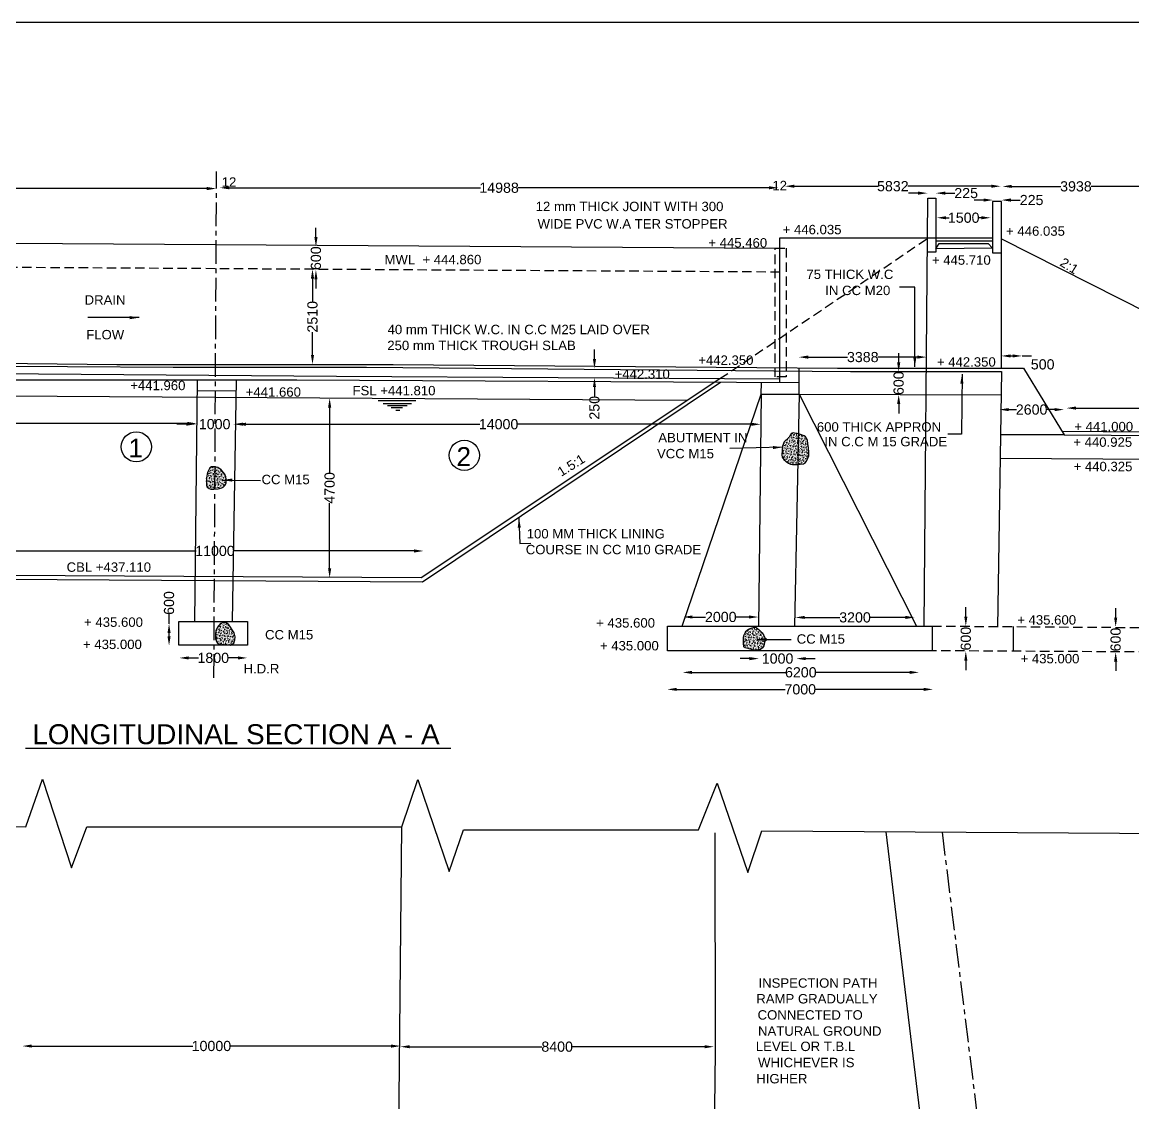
# Model space of a CAD drawing. Header units: millimetres. Extents: x 1761 to 117787, y 1869 to 85529.
# Drawn here: x 43387 to 72883, y 56816 to 85529 of the extents above; entities that cross this region are included whole.
import ezdxf

# ---------------------------------------------------------------- set-up
doc = ezdxf.new("R2010")
doc.units = ezdxf.units.MM
doc.header["$MEASUREMENT"] = 0
doc.linetypes.add('CENTER', pattern=[2, 1.25, -0.25, 0.25, -0.25])
doc.linetypes.add('DASHED', pattern=[0.75, 0.5, -0.25])
for name, color, linetype in [('DIM', 7, 'Continuous'), ('DWG', 7, 'Continuous'), ('TXT', 7, 'Continuous')]:
    doc.layers.add(name, color=color, linetype=linetype)
doc.styles.get("Standard").update_dxf_attribs({"font": 'arial.ttf'})
doc.dimstyles.new('Civil', dxfattribs={"dimtxt": 270, "dimasz": 250, "dimexe": 0.1, "dimexo": 0.0625, "dimgap": 0.09, "dimtad": 0, "dimdec": 0, "dimzin": 12, "dimdsep": 46, "dimtxsty": 'Standard', "dimcen": 0.1, "dimse1": 1, "dimse2": 1, "dimadec": 0, "dimazin": 2, "dimtfac": 1, "dimtdec": 0, "dimtofl": 0, "dimtmove": 0, "dimatfit": 3, "dimfxl": 1, "dimfrac": 1, "dimtolj": 1, "dimtzin": 0, "dimarcsym": 0})
pattern_1 = [(50, (0, 0), (71.72602, -6.275213), [7.5, -82.5]), (355, (0, 0), (-13.875133, 75.219213), [6, -66]), (100.451444, (5.98, -0.52), (57.850885, 68.944), [6.37402, -70.11421]), (46.1842, (0, 20), (106.72413, -16.55193), [11.25, -123.75]), (96.63564, (8.89, 18.62), (93.4662, 97.41186), [9.56103, -105.17138]), (351.18416, (0, 20), (93.4662, 97.41186), [9, -99]), (21, (10, 15), (59.690705, -40.26189), [7.5, -82.5]), (326, (10, 15), (24.331533, 72.515005), [6, -66]), (71.451445, (14.974, 11.645), (84.02224, 32.253115), [6.37402, -70.11421]), (37.5, (0, 0), (1.2159855, 33.2893854), [0, -65.2, 0, -67, 0, -66.25]), (7.5, (0, 0), (26.306954, 39.441171), [0, -38.2, 0, -63.7, 0, -25.25]), (327.5, (-22.3, 0), (53.3822436, -2.255487), [0, -25, 0, -78, 0, -103.5]), (317.5, (-32.3, 0), (58.318617, 10.010498), [0, -32.5, 0, -51.8, 0, -73.5])]

# ---------------------------------------------------------------- blocks, each defined once
blk = doc.blocks.new('*D11')
at = {"layer": 'Defpoints', "color": 0, "transparency": 16777216}
for p in [(33564, 80905), (48539, 81109), (48539, 80905)]:
    blk.add_point(p, dxfattribs=at)
at = {"layer": 'DIM', "color": 0, "lineweight": -2, "transparency": 16777216}
for p, q in [((33814, 81109), (40556, 81109)), ((48289, 81109), (41547, 81109))]:
    blk.add_line(p, q, dxfattribs=at)
at = {"layer": 'DIM', "color": 0, "transparency": 16777216}
for points in [[(33814, 81151), (33814, 81067), (33564, 81109)], [(48289, 81151), (48289, 81067), (48539, 81109)]]:
    blk.add_solid(points, dxfattribs=at)
at = {"layer": 'DIM', "color": 0, "transparency": 16777216, "insert": (41052, 81109), "char_height": 270, "attachment_point": 5}
blk.add_mtext('\\A1;14988', dxfattribs=at)
blk = doc.blocks.new('*D12')
at = {"layer": 'Defpoints', "color": 0, "transparency": 16777216}
for p in [(63468, 81129), (48636, 81068), (63468, 81068)]:
    blk.add_point(p, dxfattribs=at)
at = {"layer": 'DIM', "color": 0, "lineweight": -2, "transparency": 16777216}
for p, q in [((48886, 81129), (55557, 81129)), ((63218, 81129), (56548, 81129))]:
    blk.add_line(p, q, dxfattribs=at)
at = {"layer": 'DIM', "color": 0, "transparency": 16777216}
for points in [[(48886, 81171), (48886, 81088), (48636, 81129)], [(63218, 81171), (63218, 81088), (63468, 81129)]]:
    blk.add_solid(points, dxfattribs=at)
at = {"layer": 'DIM', "color": 0, "transparency": 16777216, "insert": (56052, 81129), "char_height": 270, "attachment_point": 5}
blk.add_mtext('\\A1;14988', dxfattribs=at)
blk = doc.blocks.new('*D13')
at = {"layer": 'Defpoints', "color": 0, "transparency": 16777216}
for p in [(63646, 81150), (69374, 81171), (69374, 81150)]:
    blk.add_point(p, dxfattribs=at)
at = {"layer": 'DIM', "color": 0, "lineweight": -2, "transparency": 16777216}
for p, q in [((63896, 81171), (66108, 81171)), ((69124, 81171), (66912, 81171))]:
    blk.add_line(p, q, dxfattribs=at)
at = {"layer": 'DIM', "color": 0, "transparency": 16777216}
for points in [[(63896, 81213), (63896, 81129), (63646, 81171)], [(69124, 81213), (69124, 81129), (69374, 81171)]]:
    blk.add_solid(points, dxfattribs=at)
at = {"layer": 'DIM', "color": 0, "transparency": 16777216, "insert": (66510, 81171), "char_height": 270, "attachment_point": 5}
blk.add_mtext('\\A1;5832', dxfattribs=at)
blk = doc.blocks.new('*D14')
at = {"layer": 'Defpoints', "color": 0, "transparency": 16777216}
for p in [(67430, 80864), (67655, 80987), (67655, 80864)]:
    blk.add_point(p, dxfattribs=at)
at = {"layer": 'DIM', "color": 0, "lineweight": -2, "transparency": 16777216}
for p, q in [((67180, 80987), (66930, 80987)), ((67905, 80987), (68155, 80987))]:
    blk.add_line(p, q, dxfattribs=at)
at = {"layer": 'DIM', "color": 0, "transparency": 16777216}
for points in [[(67180, 81029), (67180, 80945), (67430, 80987)], [(67905, 81029), (67905, 80945), (67655, 80987)]]:
    blk.add_solid(points, dxfattribs=at)
at = {"layer": 'DIM', "color": 0, "transparency": 16777216, "insert": (68457, 80987), "char_height": 270, "attachment_point": 5}
blk.add_mtext('\\A1;225', dxfattribs=at)
blk = doc.blocks.new('*D15')
at = {"layer": 'Defpoints', "color": 0, "transparency": 16777216}
for p in [(67676, 80394), (69108, 80394), (69108, 80333)]:
    blk.add_point(p, dxfattribs=at)
at = {"layer": 'DIM', "color": 0, "lineweight": -2, "transparency": 16777216}
for p, q in [((67926, 80333), (68002, 80333)), ((68858, 80333), (68782, 80333))]:
    blk.add_line(p, q, dxfattribs=at)
at = {"layer": 'DIM', "color": 0, "transparency": 16777216}
for points in [[(67926, 80375), (67926, 80291), (67676, 80333)], [(68858, 80375), (68858, 80291), (69108, 80333)]]:
    blk.add_solid(points, dxfattribs=at)
at = {"layer": 'DIM', "color": 0, "transparency": 16777216, "insert": (68392, 80333), "char_height": 270, "attachment_point": 5}
blk.add_mtext('\\A1;1500', dxfattribs=at)
blk = doc.blocks.new('*D16')
at = {"layer": 'Defpoints', "color": 0, "transparency": 16777216}
for p in [(69169, 80701), (69394, 80803), (69394, 80701)]:
    blk.add_point(p, dxfattribs=at)
at = {"layer": 'DIM', "color": 0, "lineweight": -2, "transparency": 16777216}
for p, q in [((68919, 80803), (68669, 80803)), ((69644, 80803), (69894, 80803))]:
    blk.add_line(p, q, dxfattribs=at)
at = {"layer": 'DIM', "color": 0, "transparency": 16777216}
for points in [[(68919, 80845), (68919, 80761), (69169, 80803)], [(69644, 80845), (69644, 80761), (69394, 80803)]]:
    blk.add_solid(points, dxfattribs=at)
at = {"layer": 'DIM', "color": 0, "transparency": 16777216, "insert": (70196, 80803), "char_height": 270, "attachment_point": 5}
blk.add_mtext('\\A1;225', dxfattribs=at)
blk = doc.blocks.new('*D17')
at = {"layer": 'Defpoints', "color": 0, "transparency": 16777216}
for p in [(64013, 76589), (67409, 76630), (67409, 76589)]:
    blk.add_point(p, dxfattribs=at)
at = {"layer": 'DIM', "color": 0, "lineweight": -2, "transparency": 16777216}
for p, q in [((64263, 76630), (65308, 76630)), ((67159, 76630), (66115, 76630))]:
    blk.add_line(p, q, dxfattribs=at)
at = {"layer": 'DIM', "color": 0, "transparency": 16777216}
for points in [[(64263, 76672), (64263, 76588), (64013, 76630)], [(67159, 76672), (67159, 76588), (67409, 76630)]]:
    blk.add_solid(points, dxfattribs=at)
at = {"layer": 'DIM', "color": 0, "transparency": 16777216, "insert": (65711, 76630), "char_height": 270, "attachment_point": 5}
blk.add_mtext('\\A1;3388', dxfattribs=at)
blk = doc.blocks.new('*D18')
at = {"layer": 'Defpoints', "color": 0, "transparency": 16777216}
for p in [(69337, 75276), (71055, 75276), (71055, 75235)]:
    blk.add_point(p, dxfattribs=at)
at = {"layer": 'DIM', "color": 0, "lineweight": -2, "transparency": 16777216}
for p, q in [((69587, 75235), (69791, 75235)), ((70805, 75235), (70601, 75235))]:
    blk.add_line(p, q, dxfattribs=at)
at = {"layer": 'DIM', "color": 0, "transparency": 16777216}
for points in [[(69587, 75277), (69587, 75193), (69337, 75235)], [(70805, 75277), (70805, 75193), (71055, 75235)]]:
    blk.add_solid(points, dxfattribs=at)
at = {"layer": 'DIM', "color": 0, "transparency": 16777216, "insert": (70196, 75235), "char_height": 270, "attachment_point": 5}
blk.add_mtext('\\A1;2600', dxfattribs=at)
blk = doc.blocks.new('*D19')
at = {"layer": 'Defpoints', "color": 0, "transparency": 16777216}
for p in [(71122, 75235), (84563, 75276), (84563, 75235)]:
    blk.add_point(p, dxfattribs=at)
at = {"layer": 'DIM', "color": 0, "lineweight": -2, "transparency": 16777216}
for p, q in [((71372, 75276), (77347, 75276)), ((84313, 75276), (78337, 75276))]:
    blk.add_line(p, q, dxfattribs=at)
at = {"layer": 'DIM', "color": 0, "transparency": 16777216}
for points in [[(71372, 75318), (71372, 75234), (71122, 75276)], [(84313, 75318), (84313, 75234), (84563, 75276)]]:
    blk.add_solid(points, dxfattribs=at)
at = {"layer": 'DIM', "color": 0, "transparency": 16777216, "insert": (77842, 75276), "char_height": 270, "attachment_point": 5}
blk.add_mtext('\\A1;12600', dxfattribs=at)
blk = doc.blocks.new('*D20')
at = {"layer": 'Defpoints', "color": 0, "transparency": 16777216}
for p in [(69420, 81166), (73327, 81166), (73327, 81166)]:
    blk.add_point(p, dxfattribs=at)
at = {"layer": 'DIM', "color": 0, "lineweight": -2, "transparency": 16777216}
for p, q in [((69670, 81166), (70970, 81166)), ((73077, 81166), (71777, 81166))]:
    blk.add_line(p, q, dxfattribs=at)
at = {"layer": 'DIM', "color": 0, "transparency": 16777216}
for points in [[(69670, 81208), (69670, 81125), (69420, 81166)], [(73077, 81208), (73077, 81125), (73327, 81166)]]:
    blk.add_solid(points, dxfattribs=at)
at = {"layer": 'DIM', "color": 0, "transparency": 16777216, "insert": (71373, 81166), "char_height": 270, "attachment_point": 5}
blk.add_mtext('\\A1;3938', dxfattribs=at)
blk = doc.blocks.new('*D32')
at = {"layer": 'Defpoints', "color": 0, "transparency": 16777216}
for p in [(72342, 69461), (72428, 69461), (72342, 68790)]:
    blk.add_point(p, dxfattribs=at)
at = {"layer": 'DIM', "color": 0, "lineweight": -2, "transparency": 16777216}
for p, q in [((72428, 69711), (72428, 69961)), ((72428, 68540), (72428, 68290))]:
    blk.add_line(p, q, dxfattribs=at)
at = {"layer": 'DIM', "color": 0, "transparency": 16777216}
for points in [[(72386, 69711), (72470, 69711), (72428, 69461)], [(72386, 68540), (72470, 68540), (72428, 68790)]]:
    blk.add_solid(points, dxfattribs=at)
at = {"layer": 'DIM', "color": 0, "transparency": 16777216, "insert": (72428, 69125), "char_height": 270, "attachment_point": 5, "rotation": 90}
blk.add_mtext('\\A1;600', dxfattribs=at)
blk = doc.blocks.new('*D33')
at = {"layer": 'Defpoints', "color": 0, "transparency": 16777216}
for p in [(68405, 69483), (68448, 69483), (68405, 68815)]:
    blk.add_point(p, dxfattribs=at)
at = {"layer": 'DIM', "color": 0, "lineweight": -2, "transparency": 16777216}
for p, q in [((68448, 69733), (68448, 69983)), ((68448, 68565), (68448, 68315))]:
    blk.add_line(p, q, dxfattribs=at)
at = {"layer": 'DIM', "color": 0, "transparency": 16777216}
for points in [[(68407, 69733), (68490, 69733), (68448, 69483)], [(68407, 68565), (68490, 68565), (68448, 68815)]]:
    blk.add_solid(points, dxfattribs=at)
at = {"layer": 'DIM', "color": 0, "transparency": 16777216, "insert": (68448, 69149), "char_height": 270, "attachment_point": 5, "rotation": 90}
blk.add_mtext('\\A1;600', dxfattribs=at)
blk = doc.blocks.new('*D34')
at = {"layer": 'Defpoints', "color": 0, "transparency": 16777216}
for p in [(60523, 67909), (67579, 67909), (67579, 67801)]:
    blk.add_point(p, dxfattribs=at)
at = {"layer": 'DIM', "color": 0, "lineweight": -2, "transparency": 16777216}
for p, q in [((60773, 67801), (63649, 67801)), ((67329, 67801), (64453, 67801))]:
    blk.add_line(p, q, dxfattribs=at)
at = {"layer": 'DIM', "color": 0, "transparency": 16777216}
for points in [[(60773, 67843), (60773, 67760), (60523, 67801)], [(67329, 67843), (67329, 67760), (67579, 67801)]]:
    blk.add_solid(points, dxfattribs=at)
at = {"layer": 'DIM', "color": 0, "transparency": 16777216, "insert": (64051, 67801), "char_height": 270, "attachment_point": 5}
blk.add_mtext('\\A1;7000', dxfattribs=at)
blk = doc.blocks.new('*D35')
at = {"layer": 'Defpoints', "color": 0, "transparency": 16777216}
for p in [(60928, 68275), (67204, 68275), (67204, 68253)]:
    blk.add_point(p, dxfattribs=at)
at = {"layer": 'DIM', "color": 0, "lineweight": -2, "transparency": 16777216}
for p, q in [((61178, 68253), (63662, 68253)), ((66954, 68253), (64469, 68253))]:
    blk.add_line(p, q, dxfattribs=at)
at = {"layer": 'DIM', "color": 0, "transparency": 16777216}
for points in [[(61178, 68294), (61178, 68211), (60928, 68253)], [(66954, 68294), (66954, 68211), (67204, 68253)]]:
    blk.add_solid(points, dxfattribs=at)
at = {"layer": 'DIM', "color": 0, "transparency": 16777216, "insert": (64066, 68253), "char_height": 270, "attachment_point": 5}
blk.add_mtext('\\A1;6200', dxfattribs=at)
blk = doc.blocks.new('*D36')
at = {"layer": 'Defpoints', "color": 0, "transparency": 16777216}
for p in [(62941, 69724), (60939, 69489), (62941, 69489)]:
    blk.add_point(p, dxfattribs=at)
at = {"layer": 'DIM', "color": 0, "lineweight": -2, "transparency": 16777216}
for p, q in [((61189, 69724), (61535, 69724)), ((62691, 69724), (62345, 69724))]:
    blk.add_line(p, q, dxfattribs=at)
at = {"layer": 'DIM', "color": 0, "transparency": 16777216}
for points in [[(61189, 69766), (61189, 69683), (60939, 69724)], [(62691, 69766), (62691, 69683), (62941, 69724)]]:
    blk.add_solid(points, dxfattribs=at)
at = {"layer": 'DIM', "color": 0, "transparency": 16777216, "insert": (61940, 69724), "char_height": 270, "attachment_point": 5}
blk.add_mtext('\\A1;2000', dxfattribs=at)
blk = doc.blocks.new('*D37')
at = {"layer": 'Defpoints', "color": 0, "transparency": 16777216}
for p in [(67091, 69713), (63920, 69477), (67091, 69477)]:
    blk.add_point(p, dxfattribs=at)
at = {"layer": 'DIM', "color": 0, "lineweight": -2, "transparency": 16777216}
for p, q in [((64170, 69713), (65103, 69713)), ((66841, 69713), (65908, 69713))]:
    blk.add_line(p, q, dxfattribs=at)
at = {"layer": 'DIM', "color": 0, "transparency": 16777216}
for points in [[(64170, 69755), (64170, 69672), (63920, 69713)], [(66841, 69755), (66841, 69672), (67091, 69713)]]:
    blk.add_solid(points, dxfattribs=at)
at = {"layer": 'DIM', "color": 0, "transparency": 16777216, "insert": (65505, 69713), "char_height": 270, "attachment_point": 5}
blk.add_mtext('\\A1;3200', dxfattribs=at)
blk = doc.blocks.new('*D38')
at = {"layer": 'Defpoints', "color": 0, "transparency": 16777216}
for p in [(49079, 75010), (62999, 75010), (62999, 74846)]:
    blk.add_point(p, dxfattribs=at)
at = {"layer": 'DIM', "color": 0, "lineweight": -2, "transparency": 16777216}
for p, q in [((49329, 74846), (55544, 74846)), ((62749, 74846), (56534, 74846))]:
    blk.add_line(p, q, dxfattribs=at)
at = {"layer": 'DIM', "color": 0, "transparency": 16777216}
for points in [[(49329, 74888), (49329, 74804), (49079, 74846)], [(62749, 74888), (62749, 74804), (62999, 74846)]]:
    blk.add_solid(points, dxfattribs=at)
at = {"layer": 'DIM', "color": 0, "transparency": 16777216, "insert": (56039, 74846), "char_height": 270, "attachment_point": 5}
blk.add_mtext('\\A1;14000', dxfattribs=at)
blk = doc.blocks.new('*D39')
at = {"layer": 'Defpoints', "color": 0, "transparency": 16777216}
for p in [(47561, 68692), (49364, 68692), (49364, 68637)]:
    blk.add_point(p, dxfattribs=at)
at = {"layer": 'DIM', "color": 0, "lineweight": -2, "transparency": 16777216}
for p, q in [((47811, 68637), (48072, 68637)), ((49114, 68637), (48853, 68637))]:
    blk.add_line(p, q, dxfattribs=at)
at = {"layer": 'DIM', "color": 0, "transparency": 16777216}
for points in [[(47811, 68679), (47811, 68595), (47561, 68637)], [(49114, 68679), (49114, 68595), (49364, 68637)]]:
    blk.add_solid(points, dxfattribs=at)
at = {"layer": 'DIM', "color": 0, "transparency": 16777216, "insert": (48462, 68637), "char_height": 270, "attachment_point": 5}
blk.add_mtext('\\A1;1800', dxfattribs=at)
blk = doc.blocks.new('*D40')
at = {"layer": 'Defpoints', "color": 0, "transparency": 16777216}
for p in [(47287, 69547), (47561, 69547), (47561, 68965)]:
    blk.add_point(p, dxfattribs=at)
at = {"layer": 'DIM', "color": 0, "lineweight": -2, "transparency": 16777216}
for p, q in [((47287, 69547), (47287, 69797)), ((47287, 69215), (47287, 69297))]:
    blk.add_line(p, q, dxfattribs=at)
at = {"layer": 'DIM', "color": 0, "transparency": 16777216}
for points in [[(47246, 69297), (47329, 69297), (47287, 69547)], [(47246, 69215), (47329, 69215), (47287, 68965)]]:
    blk.add_solid(points, dxfattribs=at)
at = {"layer": 'DIM', "color": 0, "transparency": 16777216, "insert": (47287, 70096), "char_height": 270, "attachment_point": 5, "rotation": 90}
blk.add_mtext('\\A1;600', dxfattribs=at)
blk = doc.blocks.new('*D41')
at = {"layer": 'Defpoints', "color": 0, "transparency": 16777216}
for p in [(51388, 75538), (51552, 75538), (51388, 70769)]:
    blk.add_point(p, dxfattribs=at)
at = {"layer": 'DIM', "color": 0, "lineweight": -2, "transparency": 16777216}
for p, q in [((51552, 75288), (51552, 73562)), ((51552, 71019), (51552, 72745))]:
    blk.add_line(p, q, dxfattribs=at)
at = {"layer": 'DIM', "color": 0, "transparency": 16777216}
for points in [[(51510, 75288), (51594, 75288), (51552, 75538)], [(51510, 71019), (51594, 71019), (51552, 70769)]]:
    blk.add_solid(points, dxfattribs=at)
at = {"layer": 'DIM', "color": 0, "transparency": 16777216, "insert": (51552, 73154), "char_height": 270, "attachment_point": 5, "rotation": 90}
blk.add_mtext('\\A1;4700', dxfattribs=at)
blk = doc.blocks.new('*D42')
at = {"layer": 'Defpoints', "color": 0, "transparency": 16777216}
for p in [(42968, 71497), (54045, 71497), (54045, 71479)]:
    blk.add_point(p, dxfattribs=at)
at = {"layer": 'DIM', "color": 0, "lineweight": -2, "transparency": 16777216}
for p, q in [((43218, 71479), (48011, 71479)), ((53795, 71479), (49001, 71479))]:
    blk.add_line(p, q, dxfattribs=at)
at = {"layer": 'DIM', "color": 0, "transparency": 16777216}
for points in [[(43218, 71521), (43218, 71437), (42968, 71479)], [(53795, 71521), (53795, 71437), (54045, 71479)]]:
    blk.add_solid(points, dxfattribs=at)
at = {"layer": 'DIM', "color": 0, "transparency": 16777216, "insert": (48506, 71479), "char_height": 270, "attachment_point": 5}
blk.add_mtext('\\A1;11000', dxfattribs=at)
blk = doc.blocks.new('*D43')
at = {"layer": 'Defpoints', "color": 0, "transparency": 16777216}
for p in [(47997, 75012), (48999, 75012), (48999, 74848)]:
    blk.add_point(p, dxfattribs=at)
at = {"layer": 'DIM', "color": 0, "lineweight": -2, "transparency": 16777216}
for p, q in [((47747, 74848), (47497, 74848)), ((49249, 74848), (49499, 74848))]:
    blk.add_line(p, q, dxfattribs=at)
at = {"layer": 'DIM', "color": 0, "transparency": 16777216}
for points in [[(47747, 74890), (47747, 74807), (47997, 74848)], [(49249, 74890), (49249, 74807), (48999, 74848)]]:
    blk.add_solid(points, dxfattribs=at)
at = {"layer": 'DIM', "color": 0, "transparency": 16777216, "insert": (48498, 74848), "char_height": 270, "attachment_point": 5}
blk.add_mtext('\\A1;1000', dxfattribs=at)
blk = doc.blocks.new('*D44')
at = {"layer": 'Defpoints', "color": 0, "transparency": 16777216}
for p in [(51097, 78967), (51261, 78967), (51261, 76437)]:
    blk.add_point(p, dxfattribs=at)
at = {"layer": 'DIM', "color": 0, "lineweight": -2, "transparency": 16777216}
for p, q in [((51097, 78717), (51097, 78107)), ((51097, 76687), (51097, 77297))]:
    blk.add_line(p, q, dxfattribs=at)
at = {"layer": 'DIM', "color": 0, "transparency": 16777216}
for points in [[(51055, 78717), (51139, 78717), (51097, 78967)], [(51055, 76687), (51139, 76687), (51097, 76437)]]:
    blk.add_solid(points, dxfattribs=at)
at = {"layer": 'DIM', "color": 0, "transparency": 16777216, "insert": (51097, 77702), "char_height": 270, "attachment_point": 5, "rotation": 90}
blk.add_mtext('\\A1;2510', dxfattribs=at)
blk = doc.blocks.new('*D45')
at = {"layer": 'Defpoints', "color": 0, "transparency": 16777216}
for p in [(51115, 79568), (51188, 79568), (51115, 78949)]:
    blk.add_point(p, dxfattribs=at)
at = {"layer": 'DIM', "color": 0, "lineweight": -2, "transparency": 16777216}
for p, q in [((51188, 79818), (51188, 80068)), ((51188, 78699), (51188, 78449))]:
    blk.add_line(p, q, dxfattribs=at)
at = {"layer": 'DIM', "color": 0, "transparency": 16777216}
for points in [[(51147, 79818), (51230, 79818), (51188, 79568)], [(51147, 78699), (51230, 78699), (51188, 78949)]]:
    blk.add_solid(points, dxfattribs=at)
at = {"layer": 'DIM', "color": 0, "transparency": 16777216, "insert": (51188, 79258), "char_height": 270, "attachment_point": 5, "rotation": 90}
blk.add_mtext('\\A1;600', dxfattribs=at)
blk = doc.blocks.new('*D46')
at = {"layer": 'Defpoints', "color": 0, "transparency": 16777216}
for p in [(33977, 75121), (48024, 75121), (48024, 74867)]:
    blk.add_point(p, dxfattribs=at)
at = {"layer": 'DIM', "color": 0, "lineweight": -2, "transparency": 16777216}
for p, q in [((34227, 74867), (40505, 74867)), ((47774, 74867), (41495, 74867))]:
    blk.add_line(p, q, dxfattribs=at)
at = {"layer": 'DIM', "color": 0, "transparency": 16777216}
for points in [[(34227, 74908), (34227, 74825), (33977, 74867)], [(47774, 74908), (47774, 74825), (48024, 74867)]]:
    blk.add_solid(points, dxfattribs=at)
at = {"layer": 'DIM', "color": 0, "transparency": 16777216, "insert": (41000, 74867), "char_height": 270, "attachment_point": 5}
blk.add_mtext('\\A1;14000', dxfattribs=at)
blk = doc.blocks.new('*D112')
at = {"layer": 'Defpoints', "color": 0, "transparency": 16777216}
for p in [(53428, 58256), (61762, 58306), (61762, 58256)]:
    blk.add_point(p, dxfattribs=at)
at = {"layer": 'DIM', "color": 0, "lineweight": -2, "transparency": 16777216}
for p, q in [((53678, 58306), (57192, 58306)), ((61512, 58306), (57998, 58306))]:
    blk.add_line(p, q, dxfattribs=at)
at = {"layer": 'DIM', "color": 0, "transparency": 16777216}
for points in [[(53678, 58348), (53678, 58265), (53428, 58306)], [(61512, 58348), (61512, 58265), (61762, 58306)]]:
    blk.add_solid(points, dxfattribs=at)
at = {"layer": 'DIM', "color": 0, "transparency": 16777216, "insert": (57595, 58306), "char_height": 270, "attachment_point": 5}
blk.add_mtext('\\A1;8400', dxfattribs=at)
blk = doc.blocks.new('*D113')
at = {"layer": 'Defpoints', "color": 0, "transparency": 16777216}
for p in [(43390, 58408), (53435, 58408), (53435, 58324)]:
    blk.add_point(p, dxfattribs=at)
at = {"layer": 'DIM', "color": 0, "lineweight": -2, "transparency": 16777216}
for p, q in [((43640, 58324), (47917, 58324)), ((53185, 58324), (48907, 58324))]:
    blk.add_line(p, q, dxfattribs=at)
at = {"layer": 'DIM', "color": 0, "transparency": 16777216}
for points in [[(43640, 58365), (43640, 58282), (43390, 58324)], [(53185, 58365), (53185, 58282), (53435, 58324)]]:
    blk.add_solid(points, dxfattribs=at)
at = {"layer": 'DIM', "color": 0, "transparency": 16777216, "insert": (48412, 58324), "char_height": 270, "attachment_point": 5}
blk.add_mtext('\\A1;10000', dxfattribs=at)
blk = doc.blocks.new('*D166')
at = {"layer": 'Defpoints', "color": 0, "transparency": 16777216}
for p in [(66654, 76239), (66665, 76239), (66654, 75634)]:
    blk.add_point(p, dxfattribs=at)
at = {"layer": 'DIM', "color": 0, "lineweight": -2, "transparency": 16777216}
for p, q in [((66665, 76489), (66665, 76739)), ((66665, 75384), (66665, 75134))]:
    blk.add_line(p, q, dxfattribs=at)
at = {"layer": 'DIM', "color": 0, "transparency": 16777216}
for points in [[(66624, 76489), (66707, 76489), (66665, 76239)], [(66624, 75384), (66707, 75384), (66665, 75634)]]:
    blk.add_solid(points, dxfattribs=at)
at = {"layer": 'DIM', "color": 0, "transparency": 16777216, "insert": (66665, 75937), "char_height": 270, "attachment_point": 5, "rotation": 90}
blk.add_mtext('\\A1;600', dxfattribs=at)
blk = doc.blocks.new('*D167')
at = {"layer": 'Defpoints', "color": 0, "transparency": 16777216}
for p in [(69391, 76605), (69941, 76661), (69941, 76605)]:
    blk.add_point(p, dxfattribs=at)
at = {"layer": 'DIM', "color": 0, "lineweight": -2, "transparency": 16777216}
for p, q in [((69641, 76661), (69691, 76661)), ((69941, 76661), (70191, 76661))]:
    blk.add_line(p, q, dxfattribs=at)
at = {"layer": 'DIM', "color": 0, "transparency": 16777216}
for points in [[(69641, 76702), (69641, 76619), (69391, 76661)], [(69691, 76702), (69691, 76619), (69941, 76661)]]:
    blk.add_solid(points, dxfattribs=at)
at = {"layer": 'DIM', "color": 0, "transparency": 16777216, "insert": (70489, 76661), "char_height": 270, "attachment_point": 5}
blk.add_mtext('\\A1;\\P500', dxfattribs=at)
blk = doc.blocks.new('*D168')
at = {"layer": 'Defpoints', "color": 0, "transparency": 16777216}
for p in [(58625, 76328), (58586, 76084), (58625, 76084)]:
    blk.add_point(p, dxfattribs=at)
at = {"layer": 'DIM', "color": 0, "lineweight": -2, "transparency": 16777216}
for p, q in [((58586, 76578), (58586, 76828)), ((58586, 75834), (58586, 75584))]:
    blk.add_line(p, q, dxfattribs=at)
at = {"layer": 'DIM', "color": 0, "transparency": 16777216}
for points in [[(58544, 76578), (58627, 76578), (58586, 76328)], [(58544, 75834), (58627, 75834), (58586, 76084)]]:
    blk.add_solid(points, dxfattribs=at)
at = {"layer": 'DIM', "color": 0, "transparency": 16777216, "insert": (58586, 75284), "char_height": 270, "attachment_point": 5, "rotation": 90}
blk.add_mtext('\\A1;250', dxfattribs=at)
blk = doc.blocks.new('*D169')
at = {"layer": 'Defpoints', "color": 0, "transparency": 16777216}
for p in [(62953, 68600), (63945, 68619), (63945, 68600)]:
    blk.add_point(p, dxfattribs=at)
at = {"layer": 'DIM', "color": 0, "lineweight": -2, "transparency": 16777216}
for p, q in [((62703, 68619), (62453, 68619)), ((64195, 68619), (64445, 68619))]:
    blk.add_line(p, q, dxfattribs=at)
at = {"layer": 'DIM', "color": 0, "transparency": 16777216}
for points in [[(62703, 68660), (62703, 68577), (62953, 68619)], [(64195, 68660), (64195, 68577), (63945, 68619)]]:
    blk.add_solid(points, dxfattribs=at)
at = {"layer": 'DIM', "color": 0, "transparency": 16777216, "insert": (63449, 68619), "char_height": 270, "attachment_point": 5}
blk.add_mtext('\\A1;1000', dxfattribs=at)

msp = doc.modelspace()

# ---------------------------------------------------------------- hatches: boundary and pattern name
at = {"layer": 'DWG'}
h = msp.add_hatch(dxfattribs=at)
h.set_pattern_fill('AR-CONC', color=256, scale=10)
h.set_pattern_definition(pattern_1)
h.paths.add_polyline_path([(64241.5, 74417), (64215.9, 74476.6), (64187.5, 74510.7), (64150.5, 74539.1), (64056.8, 74575.9), (63971.5, 74598.7), (63900.5, 74610), (63869.3, 74618.5), (63832.3, 74612.8), (63809.6, 74590.1), (63789.7, 74561.8), (63752.8, 74505), (63622.1, 74377.3), (63582.3, 74266.6), (63570.9, 74147.4), (63559.5, 74031), (63570.9, 73968.6), (63619.2, 73909), (63676, 73860.7), (63741.4, 73815.3), (63789.7, 73789.7), (63846.5, 73775.6), (63906.2, 73772.7), (63968.7, 73775.6), (64048.3, 73781.2), (64133.5, 73795.4), (64187.5, 73832.3), (64224.4, 73883.4), (64255.7, 73943), (64278.4, 74002.6), (64278.4, 74113.3), (64272.7, 74221.2), (64250, 74337.5)])
h = msp.add_hatch(dxfattribs=at)
h.set_pattern_fill('AR-CONC', color=256, scale=10)
h.set_pattern_definition(pattern_1)
h.paths.add_polyline_path([(48507.7, 73712.3), (48507, 73712.5), (48465.8, 73718.4), (48415.8, 73718.4), (48371.6, 73686), (48309.7, 73568.4), (48280.3, 73424.2), (48277.3, 73309.5), (48280.3, 73227.1), (48300.9, 73177.1), (48351, 73135.9), (48398.1, 73124.1), (48480.5, 73118.2), (48504.6, 73120.1)])
h.paths.add_polyline_path([(48772.1, 73518.3), (48727.9, 73577.2), (48669, 73636), (48610.1, 73677.2), (48583.6, 73694.9), (48542.4, 73703.7), (48507.7, 73712.3), (48504.6, 73120.1), (48595.4, 73127.1), (48692.6, 73153.5), (48727.9, 73174.1), (48775.1, 73230), (48801.6, 73285.9), (48804.5, 73383), (48798.6, 73447.7)])
h = msp.add_hatch(dxfattribs=at)
h.set_pattern_fill('AR-CONC', color=256, scale=10)
h.set_pattern_definition(pattern_1)
h.paths.add_polyline_path([(48964.3, 69386.6), (48917.5, 69458.1), (48878.9, 69515.9), (48823.8, 69562.7), (48721.8, 69565.5), (48652.9, 69551.7), (48573, 69455.4), (48528.9, 69359), (48517.9, 69290.2), (48517.9, 69218.6), (48523.4, 69147.1), (48534.4, 69097.5), (48556.5, 69053.5), (48581.3, 69017.7), (48658.4, 68995.6), (48713.6, 68987.4), (48741.1, 68987.4), (48917.5, 68976.4), (49008.4, 69031.4), (49033.2, 69116.8), (49044.3, 69196.6), (49014, 69304)])
h = msp.add_hatch(dxfattribs=at)
h.set_pattern_fill('AR-CONC', color=256, scale=10)
h.set_pattern_definition(pattern_1)
h.paths.add_polyline_path([(63115.1, 69109.6), (63111.9, 69168.1), (63082.6, 69229.9), (63040.3, 69301.4), (62981.7, 69369.7), (62916.6, 69418.4), (62877.6, 69441.2), (62832, 69450.9), (62776.7, 69437.9), (62721.4, 69421.7), (62679.1, 69405.4), (62636.8, 69376.2), (62610.7, 69350.1), (62591.2, 69301.4), (62565.2, 69249.4), (62545.6, 69190.9), (62542.4, 69125.8), (62542.4, 69028.3), (62555.4, 68934), (62587.9, 68904.8), (62695.3, 68875.5), (62786.5, 68852.8), (62919.9, 68843), (62998, 68862.5), (63046.8, 68908), (63079.4, 68956.8), (63105.4, 69051.1)])

# ---------------------------------------------------------------- linework, layer by layer
msp.add_lwpolyline([(117771.1, 1869.6), (1761.4, 1869.6), (1761.4, 85529.2), (117771.1, 85529.2)], close=True)
at = {"layer": 'DWG', "linetype": 'CENTER', "ltscale": 500}
for points in [[(48478.3, 68110.5), (48548.9, 81563.7)], [(67818, 64010.7), (68988.2, 54545.1), (68883.9, 47468.6), (68883.9, 41343.7), (68855.7, 33417.3)]]:
    msp.add_lwpolyline(points, dxfattribs=at)
at = {"layer": 'DWG'}
for points in [[(67345, 69484.7), (67437.3, 80852.8), (67654.9, 80852.8), (67654.9, 79420.3), (67425.7, 79420.3)], [(64024.8, 75947.9), (50683.2, 76019.2), (41075.2, 76019.2), (33456.1, 76128), (33456.1, 80660.2), (28594.9, 80660.2), (28537.6, 69692.5)], [(69391.7, 76332.5), (69391.7, 80763.4), (69154.6, 80763.4), (69154.6, 79404.6), (69391.7, 79404.6)], [(33636.5, 79718.9), (63388.4, 79522.8)], [(63509.6, 75950.6), (63509.6, 79803.9), (69154.6, 79803.9)], [(67654.9, 79722.9), (69154.6, 79722.9)], [(67654.9, 79508), (67738.4, 79649.5), (69037.6, 79649.5), (69154.6, 79521.6), (67654.9, 79508)], [(69391.7, 79769.2), (73303.4, 77799), (90451.2, 77685.7), (93959.9, 77610.4)], [(4121.8, 76605.2), (24973.7, 76560.6), (37185.9, 76535), (45901.6, 76430.9), (53242.7, 76430.9), (65043.4, 76332.5), (69982.7, 76332.5), (71062.9, 74561.6), (82272.4, 74484.8), (84585.5, 74484.8), (84515.9, 69361)], [(32997.8, 76490.7), (41776.2, 76399.3), (47392.4, 76362.6), (52528.7, 76362.6), (59281.3, 76298.7), (65389.6, 76247.2), (69392.8, 76247.2), (69294, 69453.3)], [(33636.5, 76263.6), (51735.8, 76124), (63509.6, 76048.8)], [(61929.9, 75959.1), (54022.6, 70653.5), (42925.5, 70718.2), (35065.4, 76105)], [(35259.1, 76102.3), (42950.6, 70834.5), (53985.3, 70770.9), (61918, 76058.9)], [(64026.4, 75644.1), (64022.8, 76341)], [(47968.7, 69601.2), (48040.2, 76019.2)], [(49067.2, 76019.2), (48962.6, 69601.2)], [(63014.1, 75644.1), (63024.6, 75953.2)], [(35928.8, 75643.6), (61057.1, 75485.1)], [(48037.1, 75743.4), (49062.6, 75738)], [(60915.8, 69484.7), (63014.1, 75644.1), (64026.4, 75644.1), (67140.1, 69484.7)], [(63014.1, 75644.1), (62940.5, 69484.7)], [(64026.4, 75644.1), (63895.1, 69484.7)], [(64026.4, 75644.1), (69383.8, 75626.9)], [(52837.8, 75480.5), (53840.8, 75480.5)], [(52971.4, 75394.5), (53728, 75394.5)], [(53093, 75341.1), (53609.3, 75341.1)], [(53188, 75287.8), (53487.7, 75287.8)], [(53312.6, 75222.6), (53413.5, 75222.6)], [(92699.2, 74475.6), (71004.7, 74657.1)], [(71062.9, 74561.6), (69368.3, 74561.6)], [(69359.2, 73940.6), (82983, 73855.1)], [(69716.7, 68814.9), (69717.2, 69468.9)], [(3514.5, 7687.5), (3899.8, 55081.9), (3941.6, 64247.2), (8658.7, 64205.9), (9141.4, 65514.6), (9955.2, 63076.3), (10341.4, 64233.5), (19194.4, 64233.5), (19649.6, 65459.1), (20477.2, 63158.6), (20890.9, 64233.1), (43486.8, 64149.9), (43928.2, 65417.3), (44700.6, 63061.6), (45100.5, 64149.9), (53472.7, 64149.9), (53896.2, 65404.3), (54723.8, 62965.9), (55109.9, 64068), (61344.2, 64068), (61840.8, 65307.8), (62654.5, 62938.4), (63026.9, 64040.4), (83392.7, 63914.1)], [(53829.3, 44628.2), (53305.5, 47003.1), (53472.7, 64149.9)], [(60246.2, 33463.9), (60106.4, 21639.2), (67156, 21639.2), (67408.4, 53472.6), (67462, 54612.9), (66329.1, 64020)], [(61780, 63993.2), (61794.4, 58166.6), (61660.4, 47071.8), (62117, 44563.4)]]:
    msp.add_lwpolyline(points, dxfattribs=at)
at = {"layer": 'DWG', "linetype": 'DASHED', "ltscale": 500}
for points in [[(61918, 76058.9), (67463, 79803.9)], [(63509.6, 78888.1), (33456.1, 79069.9)], [(67551.4, 69484.7), (85291.2, 69355.4), (85291.2, 68722.7), (67551.4, 68827.8)]]:
    msp.add_lwpolyline(points, dxfattribs=at)
msp.add_lwpolyline([(63388.4, 79522.8), (63679.2, 79522.8), (63679.2, 76102.8), (63388.4, 76102.8)], close=True, dxfattribs=at)
at = {"layer": 'DWG'}
for points in [[(63752.8, 74505), (63622.1, 74377.3), (63582.3, 74266.6), (63570.9, 74147.4), (63559.5, 74031), (63570.9, 73968.6), (63619.2, 73909), (63676, 73860.7), (63741.4, 73815.3), (63789.7, 73789.7), (63846.5, 73775.6), (63906.2, 73772.7), (63968.7, 73775.6), (64048.3, 73781.2), (64133.5, 73795.4), (64187.5, 73832.3), (64224.4, 73883.4), (64255.7, 73943), (64278.4, 74002.6), (64278.4, 74113.3), (64272.7, 74221.2), (64250, 74337.5), (64241.5, 74417), (64215.9, 74476.6), (64187.5, 74510.7), (64150.5, 74539.1), (64056.8, 74575.9), (63971.5, 74598.7), (63900.5, 74610), (63869.3, 74618.5), (63832.3, 74612.8), (63809.6, 74590.1), (63789.7, 74561.8)], [(48371.6, 73686), (48309.7, 73568.4), (48280.3, 73424.2), (48277.3, 73309.5), (48280.3, 73227.1), (48300.9, 73177.1), (48351, 73135.9), (48398.1, 73124.1), (48480.5, 73118.2), (48595.4, 73127.1), (48692.6, 73153.5), (48727.9, 73174.1), (48775.1, 73230), (48801.6, 73285.9), (48804.5, 73383), (48798.6, 73447.7), (48772.1, 73518.3), (48727.9, 73577.2), (48669, 73636), (48610.1, 73677.2), (48583.6, 73694.9), (48542.4, 73703.7), (48507, 73712.5), (48465.8, 73718.4), (48415.8, 73718.4)], [(47549.7, 69601.2), (49368, 69601.2), (49368, 68972.3), (47549.7, 68972.3)], [(48652.9, 69551.7), (48573, 69455.4), (48528.9, 69359), (48517.9, 69290.2), (48517.9, 69218.6), (48523.4, 69147.1), (48534.4, 69097.5), (48556.5, 69053.5), (48581.3, 69017.7), (48658.4, 68995.6), (48713.6, 68987.4), (48741.1, 68987.4), (48917.5, 68976.4), (49008.4, 69031.4), (49033.2, 69116.8), (49044.3, 69196.6), (49014, 69304), (48964.3, 69386.6), (48917.5, 69458.1), (48878.9, 69515.9), (48823.8, 69562.7), (48721.8, 69565.5)], [(67551.4, 68827.8), (60524.1, 68827.8), (60524.1, 69484.7), (67551.4, 69484.7)], [(62555.4, 68934), (62542.4, 69028.3), (62542.4, 69125.8), (62545.6, 69190.9), (62565.2, 69249.4), (62591.2, 69301.4), (62610.7, 69350.1), (62636.8, 69376.2), (62679.1, 69405.4), (62721.4, 69421.7), (62776.7, 69437.9), (62832, 69450.9), (62877.6, 69441.2), (62916.6, 69418.4), (62981.7, 69369.7), (63040.3, 69301.4), (63082.6, 69229.9), (63111.9, 69168.1), (63115.1, 69109.6), (63105.4, 69051.1), (63079.4, 68956.8), (63046.8, 68908), (62998, 68862.5), (62919.9, 68843), (62786.5, 68852.8), (62695.3, 68875.5), (62587.9, 68904.8)]]:
    msp.add_lwpolyline(points, close=True, dxfattribs=at)
at = {"layer": 'TXT'}
msp.add_line((43473.8, 66236.8), (54772, 66236.8), dxfattribs=at)
for centre in [(46417.4, 74245.9), (55128.8, 74021)]:
    msp.add_circle(centre, 400.1, dxfattribs=at)

# ---------------------------------------------------------------- texts
for s, height, p in [('12', 250, (48685.6, 81157.7)), ('12', 250, (63310.9, 81063.9)), ('12 mm THICK JOINT WITH 300', 250, (57023.7, 80508.2)), ('WIDE PVC W.A TER STOPPER', 250, (57075, 80046.6)), (' + 446.035', 250, (63486.5, 79894.2)), ('+ 446.035', 250, (69516.9, 79854.4)), (' + 445.460', 250, (61512.2, 79542.1)), ('MWL  + 444.860', 250, (53009.8, 79097.5)), (' + 445.710', 250, (67450.1, 79084.3)), ('75 THICK W.C', 250, (64215.1, 78704.9)), ('IN CC M20', 250, (64715.4, 78278.2)), ('DRAIN', 250, (45044.4, 78025.2)), ('FLOW', 250, (45086.7, 77101.9)), ('40 mm THICK W.C. IN C.C M25 LAID OVER', 250, (53091.1, 77239.4)), ('250 mm THICK TROUGH SLAB', 250, (53083, 76815.7)), ('+442.350', 250, (61341.9, 76424.2)), (' + 442.350', 250, (67582.9, 76376.3)), ('+442.310', 250, (59120.5, 76052.6)), (' +441.960', 250, (46158.7, 75751.3)), (' +441.660', 250, (49227.2, 75577.9)), ('FSL +441.810', 250, (52159, 75615.1)), ('600 THICK APPRON', 250, (64491.9, 74650.8)), ('+ 441.000', 250, (71328.9, 74659.8)), ('1', 500, (46209, 73963.3)), ('ABUTMENT IN', 250, (60280.6, 74365.7)), ('IN C.C M 15 GRADE', 250, (64690.9, 74259.7)), ('+ 440.925', 250, (71302.6, 74247.1)), ('2', 500, (54920.5, 73738.4)), ('VCC M15', 250, (60245.9, 73940.8)), ('+ 440.325', 250, (71309.2, 73598.7)), ('CC M15', 250, (49742.9, 73253.4)), ('100 MM THICK LINING ', 250, (56786.1, 71811.4)), ('COURSE IN CC M10 GRADE', 250, (56760.7, 71391.9)), ('CBL +437.110', 250, (44566, 70925.2)), ('+ 435.600', 250, (45030.4, 69463)), ('+ 435.600', 250, (58630.4, 69443.5)), ('+ 435.600', 250, (69813.2, 69522.8)), ('CC M15', 250, (49836.2, 69127.9)), ('+ 435.000', 250, (45001.7, 68872.6)), ('+ 435.000', 250, (58730.1, 68836.4)), ('CC M15', 250, (63956.7, 69015.3)), ('+ 435.000', 250, (69901.4, 68493.1)), ('H.D.R', 250, (49266, 68225.8)), ('LONGITUDINAL SECTION A - A', 530, (43655.1, 66344.9)), ('INSPECTION PATH', 250, (62941.5, 59873.5)), ('RAMP GRADUALLY', 250, (62883.5, 59455.7)), ('CONNECTED TO', 250, (62918.3, 59026.2)), ('NATURAL GROUND', 250, (62929.9, 58596.8)), ('LEVEL OR T.B.L', 250, (62871.8, 58190.5)), ('WHICHEVER IS', 250, (62929.9, 57761.1)), ('HIGHER', 250, (62883.5, 57331.7))]:
    msp.add_text(s, height=height, dxfattribs=at).set_placement(p)
for s, rotation, p in [('2:1', 328.26411, (70923.8, 79075.8)), ('1.5:1', 31.88447, (57702.4, 73446.5))]:
    msp.add_text(s, height=250, rotation=rotation, dxfattribs=at).set_placement(p)

# ---------------------------------------------------------------- dimensions: what is measured, and where the dimension line sits
at = {"layer": 'DIM'}
for p1, p2, distance, text, picture, middle in [((33564, 80904.7), (48539, 80904.7), 204.4, '14988', '*D11', (41051.5, 81109)), ((48636.3, 81068.2), (63468.2, 81068.2), 61.3, '14988', '*D12', (56052.2, 81129.5)), ((63645.6, 81150.4), (69373.8, 81150.4), 20.4, '5832', '*D13', (66509.7, 81170.9)), ((69419.5, 81166.3), (73326.9, 81166.3), 0, '3938', '*D20', (71373.2, 81166.3)), ((67675.8, 80394.2), (69107.8, 80394.2), -61.3, '1500', '*D15', (68391.8, 80332.9)), ((51115.4, 78948.8), (51115.4, 79567.7), -72.9, '600', '*D45', (51188.2, 79258.2)), ((51261.1, 76436.9), (51261.1, 78967), 164, '2510', '*D44', (51097.1, 77702)), ((69391.4, 76605.1), (69941, 76605.1), 55.5, '\\P500', '*D167', (70488.9, 76660.6)), ((58624.7, 76328.3), (58624.7, 76083.9), -39.1, '250', '*D168', (58585.6, 75283.7)), ((64013.4, 76589.1), (67409.4, 76589.1), 40.9, '3388', '*D17', (65711.4, 76630)), ((66654.2, 75634.4), (66654.2, 76239), -11.1, '600', '*D166', (66665.3, 75936.7)), ((51388.2, 70769.2), (51388.2, 75538.2), -164, '4700', '*D41', (51552.1, 73153.7)), ((69336.7, 75276), (71055.1, 75276), -40.9, '2600', '*D18', (70195.9, 75235.1)), ((71121.9, 75235.3), (84562.6, 75235.3), 40.9, '12600', '*D19', (77842.2, 75276.1)), ((33976.9, 75121.5), (48023.6, 75121.5), -254.8, '14000', '*D46', (41000.3, 74866.6)), ((47996.8, 75012), (48998.9, 75012), -163.8, '1000', '*D43', (48497.8, 74848.2)), ((49079.4, 75009.9), (62998.7, 75009.9), -163.8, '14000', '*D38', (56039.1, 74846.1)), ((42967.8, 71497.4), (54044.9, 71497.4), -18.2, '11000', '*D42', (48506.4, 71479.2)), ((47560.7, 68964.6), (47560.7, 69547), 273.3, '600', '*D40', (47287.4, 70095.7)), ((68405.3, 68815), (68405.3, 69483.3), -43.2, '600', '*D33', (68448.4, 69149.2)), ((72342.1, 68789.8), (72342.1, 69460.8), -85.7, '600', '*D32', (72427.8, 69125.3)), ((60939.4, 69488.5), (62941.2, 69488.5), 236, '2000', '*D36', (61940.3, 69724.5)), ((63919.6, 69477.3), (67091.1, 69477.3), 236, '3200', '*D37', (65505.4, 69713.3)), ((47560.7, 68691.5), (49364.3, 68691.5), -54.6, '1800', '*D39', (48462.5, 68636.9)), ((62952.5, 68599.7), (63944.5, 68599.7), 18.9, '1000', '*D169', (63448.5, 68618.6)), ((60928.1, 68275.1), (67203.5, 68275.1), -22.5, '6200', '*D35', (64065.8, 68252.6)), ((60523.2, 67909), (67578.7, 67909), -107.8, '7000', '*D34', (64051, 67801.2)), ((43389.7, 58408.2), (53434.8, 58408.2), -84.6, '10000', '*D113', (48412.3, 58323.6)), ((53428.1, 58255.7), (61762.4, 58255.7), 50.8, '8400', '*D112', (57595.2, 58306.4))]:
    dim = msp.add_aligned_dim(p1=p1, p2=p2, distance=distance, text=text, dimstyle='Civil', dxfattribs=at)
    dim.commit()
    dim.dimension.update_dxf_attribs({"geometry": picture, "text_midpoint": middle})
for p1, p2, distance, picture, middle in [((67430.3, 80864.3), (67655.3, 80864.3), 122.6, '*D14', (68457, 80986.9)), ((69169.2, 80700.8), (69394.2, 80700.8), 102.2, '*D16', (70195.9, 80803))]:
    dim = msp.add_aligned_dim(p1=p1, p2=p2, distance=distance, dimstyle='Civil', dxfattribs=at)
    dim.commit()
    dim.dimension.update_dxf_attribs({"geometry": picture, "text_midpoint": middle})

# ---------------------------------------------------------------- leaders
for points in [[(67094.4, 76374), (67094.4, 78485.8), (66688.7, 78485.8)], [(46494.9, 77678.7), (45133.3, 77678.7)], [(62905.3, 69128.3), (63812.2, 69128.3)]]:
    msp.add_leader(points, dimstyle='Civil', override={"dimgap": 0.09, "dimtad": 0}, dxfattribs=at)
at = {"layer": 'DWG'}
msp.add_leader([(56581, 72348.9), (56600.1, 71675.3), (56892.7, 71688)], dimstyle='Civil', override={"dimgap": 0.09, "dimtad": 0}, dxfattribs=at)
at = {"layer": 'TXT'}
for points in [[(68346.9, 76178.5), (68329.5, 74583.1), (67973.7, 74583.1)], [(63575.8, 74233.7), (62178.6, 74199)], [(48713.6, 73364.8), (49718.8, 73355.5)]]:
    msp.add_leader(points, dimstyle='Civil', override={"dimgap": 0.09, "dimtad": 0}, dxfattribs=at)

doc.saveas('drawing.dxf')
